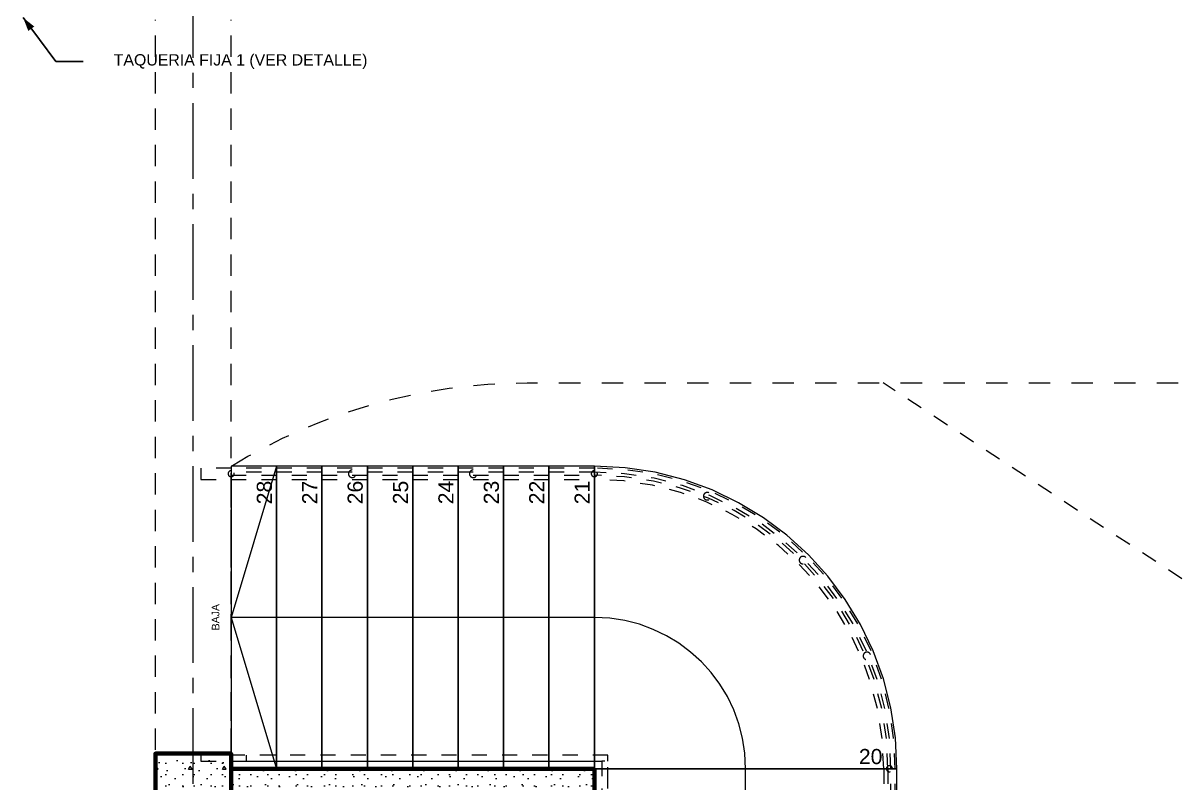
# Model space of a CAD drawing. Header units: inches. Extents: x -19 to 5698, y -728 to 92.
# Drawn here: x 22.19 to 29.81, y 24.66 to 29.68 of the extents above; entities that cross this region are included whole.
import ezdxf

# ---------------------------------------------------------------- set-up
doc = ezdxf.new("R2010")
doc.units = ezdxf.units.IN
doc.header["$MEASUREMENT"] = 0
doc.set_wipeout_variables(frame=1)
for name, pattern in [('ACAD_ISO04W100', [30, 24, -3, 0, -3]), ('Hidden Line', [0.195611, 0.141111, -0.0545]), ('Oculto', [0.15875, 0.105833, -0.052917]), ('Punto & Raya', [0.65, 0.5, -0.075, 0, -0.075]), ('Raya Pequeña', [0.141111, 0.070556, -0.070556]), ('Rayas', [0.282222, 0.141111, -0.141111]), ('Wipeout_Contour', [1, 0, -1])]:
    doc.linetypes.add(name, pattern=pattern)
doc.layers.get('0').update_dxf_attribs({"color": 61})
for name, color, linetype in [('02 _ ARQ _ ALB _ Ejes Generales', 251, 'Continuous'), ('02 _ ARQ _ ZON _ Espacio.3D', 7, 'Continuous'), ('08 _ STR _ EXT _ 06 Columnas', 7, 'Continuous'), ('08 _ STR _ EXT _ 07 Losa Aligerada', 7, 'Continuous'), ('08 _ STR _ EXT _ 09 Vigas', 251, 'Continuous'), ('08 _ STR _ EXT _ 11 Escaleras', 7, 'Continuous'), ('08 _ STR _ EXT _ 12 Ascensor', 7, 'Continuous'), ('Dibujo 2D - General', 7, 'Continuous'), ('Interior - Escaleras & Barandillas', 7, 'Continuous'), ('Notas - Etiquetas', 7, 'Continuous')]:
    doc.layers.add(name, color=color, linetype=linetype)
doc.styles.add('Estilo_Generado_3', font='arial.ttf')
doc.styles.add('Estilo_Generado_4', font='swisse.ttf')
doc.dimstyles.new('Estilo_Generado__8', dxfattribs={"dimtxt": 0.18, "dimasz": 0.0912, "dimexe": 0.18, "dimexo": 0.0625, "dimgap": 0, "dimtad": 0, "dimtih": 1, "dimtoh": 1, "dimdec": 4, "dimzin": 0, "dimdsep": 46, "dimcen": 0.09, "dimadec": 0, "dimazin": 0, "dimtfac": 1, "dimtdec": 4, "dimtmove": 0, "dimatfit": 3, "dimldrblk": 'ARROWHEAD_5', "dimfxl": 1, "dimtolj": 1, "dimtzin": 0, "dimarcsym": 0})
pattern_1 = [(0, (0, 0), (0, 0.3897114), [0.024375, -0.200625]), (0, (0.1125, 0.19486), (0, 0.3897114), [0.024375, -0.200625]), (60, (0, 0), (-0.3375, 0.1948557), [0.024375, -0.200625]), (60, (0.225, 0), (-0.3375, 0.1948557), [0.024375, -0.200625]), (120, (0.02437, 0), (0.3375, 0.1948557), [0.024375, -0.200625]), (120, (0.24938, 0), (0.3375, 0.1948557), [0.024375, -0.200625]), (0, (0, 0.0375), (0, 0.075), [0, -0.075, 0, -0.1125]), (45, (0.0375, 0.0375), (-0.05303301, 0.05303301), [0, -0.05625, 0, -0.09375])]

# ---------------------------------------------------------------- blocks, each defined once
blk = doc.blocks.new('ARROWHEAD_5')
at = {"linetype": 'Continuous', "lineweight": 0}
blk.add_hatch(color=0, dxfattribs=at).paths.add_polyline_path([(-1, 0.2679), (0, 0), (-1, -0.2679)])
at = {"color": 0, "linetype": 'Continuous', "lineweight": 0}
blk.add_line((0, 0), (-1, 0), dxfattribs=at)

msp = doc.modelspace()

# ---------------------------------------------------------------- linework, layer by layer
at = {"layer": '02 _ ARQ _ ALB _ Ejes Generales', "color": 251, "linetype": 'Punto & Raya', "lineweight": 13, "true_color": 0x636466}
msp.add_line((23.32, 3.05), (23.32, 44.9), dxfattribs=at)
at = {"layer": '02 _ ARQ _ ZON _ Espacio.3D', "color": 254, "linetype": 'Continuous', "lineweight": 0, "flags": 128}
msp.add_lwpolyline([(23.57, 22.25), (23.07, 22.25), (23.07, 22.7), (23.57, 22.7), (23.57, 24.4), (23.07, 24.4), (23.07, 24.85), (23.57, 24.85), (23.57, 24.75), (25.97, 24.75), (25.97, 22.35), (23.57, 22.35)], close=True, dxfattribs=at)
at = {"layer": '08 _ STR _ EXT _ 07 Losa Aligerada', "color": 7, "linetype": 'Rayas', "lineweight": 18, "flags": 128}
msp.add_lwpolyline([(25.5251, 19.8, -0.137981), (23.57, 20.35), (23.57, 22.3499), (23.57, 24.7499), (23.57, 26.75, -0.137981), (25.5251, 27.3), (39.32, 27.3, -1), (39.32, 19.8)], format="xyb", close=True, dxfattribs=at)
at = {"layer": '08 _ STR _ EXT _ 09 Vigas', "color": 251, "linetype": 'Hidden Line', "lineweight": 13, "true_color": 0x636466}
msp.add_line((23.07, 17.4), (23.07, 29.7), dxfattribs=at)
at = {"layer": 'Interior - Escaleras & Barandillas', "color": 161, "linetype": 'Raya Pequeña', "lineweight": 13}
for p, q in [((23.37, 26.7375), (23.37, 26.6625)), ((23.37, 24.84), (23.37, 24.8)), ((26.06, 24.8), (26.06, 24.84))]:
    msp.add_line(p, q, dxfattribs=at)
at = {"layer": 'Interior - Escaleras & Barandillas', "color": 161, "linetype": 'Raya Pequeña', "lineweight": 13, "flags": 128}
for points in [[(26.7258, 26.5747, 1), (26.7066, 26.5285, 1)], [(27.3665, 26.1465, 1), (27.3312, 26.1112, 1)], [(27.7946, 25.5058, 1), (27.7484, 25.4867, 1)]]:
    msp.add_lwpolyline(points, format="xyb", close=True, dxfattribs=at)

# ---------------------------------------------------------------- texts
at = {"layer": '08 _ STR _ EXT _ 11 Escaleras', "color": 161, "lineweight": 13, "insert": (23.4675, 25.6643), "char_height": 0.05, "attachment_point": 4, "rotation": 90, "style": 'Estilo_Generado_3'}
msp.add_mtext('\\A1;{\\pql;\\fArial|b0|i0|c0|p34;BAJA}', dxfattribs=at)
at = {"layer": 'Notas - Etiquetas', "color": 171, "linetype": 'Continuous', "lineweight": 13, "insert": (24.4706, 29.4248), "char_height": 0.075, "attachment_point": 6, "style": 'Estilo_Generado_4'}
msp.add_mtext('\\A1;{\\pqr;\\fSwis721 Ex BT|b0|i0|c0|p34;TAQUERIA FIJA 1 (VER DETALLE)\\fSwis721 Ex BT|b0|i0|c0|p34; }', dxfattribs=at)

# ---------------------------------------------------------------- leaders
at = {"layer": 'Notas - Etiquetas', "color": 144, "linetype": 'Continuous', "lineweight": 13, "annotation_type": 0, "has_hookline": 1, "hookline_direction": 0, "text_width": 1.8382}
msp.add_leader([(22.195, 29.715), (22.4106, 29.4248), (22.5918, 29.4248)], dimstyle='Estilo_Generado__8', dxfattribs=at)

# ---------------------------------------------------------------- next in the draw order: wipeouts: each hides what was drawn before it
at = {"color": 254, "linetype": 'Wipeout_Contour', "lineweight": 0, "ltscale": 146.023772}
msp.add_wipeout([(27.97, 24.75), (25.97, 24.75), (25.97, 24.45), (27.97, 24.45)], dxfattribs=at).dxf.layer = '08 _ STR _ EXT _ 11 Escaleras'

# ---------------------------------------------------------------- next in the draw order: linework, layer by layer
at = {"layer": '08 _ STR _ EXT _ 11 Escaleras', "color": 161, "linetype": 'ACAD_ISO04W100', "lineweight": 13}
for p, q in [((25.97, 26.75), (25.97, 24.75)), ((27.97, 24.75), (25.97, 24.75)), ((25.97, 24.75), (25.97, 24.45)), ((25.97, 24.75), (27.97, 24.75)), ((26.97, 22.35), (26.97, 24.75)), ((27.97, 24.45), (27.97, 24.75))]:
    msp.add_line(p, q, dxfattribs=at)
msp.add_arc((25.97, 24.75), 2, 0, 90, dxfattribs=at)
at = {"layer": 'Dibujo 2D - General', "color": 7, "linetype": 'Oculto', "lineweight": 13}
msp.add_line((39.32, 19.8), (27.8788, 27.3), dxfattribs=at)
at = {"layer": 'Interior - Escaleras & Barandillas', "color": 161, "linetype": 'Raya Pequeña', "lineweight": 13}
for p, q in [((26.06, 22.26), (26.06, 24.84)), ((26.02, 24.8), (26.02, 22.3)), ((27.8825, 24.75), (27.8825, 22.35)), ((27.9102, 24.75), (27.9102, 22.35)), ((27.9102, 24.75), (27.9102, 22.35)), ((27.9102, 24.75), (27.9102, 22.35)), ((27.9102, 24.75), (27.9102, 22.35)), ((27.9102, 24.75), (27.9102, 22.35)), ((27.9102, 24.75), (27.9102, 22.35)), ((27.9297, 22.35), (27.9297, 24.75)), ((27.9297, 22.35), (27.9297, 24.75)), ((27.9297, 22.35), (27.9297, 24.75)), ((27.9297, 22.35), (27.9297, 24.75)), ((27.9297, 22.35), (27.9297, 24.75)), ((27.9297, 22.35), (27.9297, 24.75)), ((27.9575, 22.35), (27.9575, 24.75))]:
    msp.add_line(p, q, dxfattribs=at)
at = {"layer": 'Interior - Escaleras & Barandillas', "color": 161, "linetype": 'Raya Pequeña', "lineweight": 13, "flags": 128}
msp.add_lwpolyline([(26.02, 22.26), (26.06, 22.26), (26.06, 24.8), (26.02, 24.8)], close=True, dxfattribs=at)
msp.add_lwpolyline([(27.94, 24.75, 1), (27.9, 24.75, 1)], format="xyb", close=True, dxfattribs=at)

# ---------------------------------------------------------------- next in the draw order: texts
at = {"layer": '08 _ STR _ EXT _ 11 Escaleras', "color": 7, "lineweight": 13, "insert": (27.7182, 24.8299), "char_height": 0.1, "attachment_point": 4, "style": 'Estilo_Generado_3'}
msp.add_mtext('\\A1;{\\pql;\\fArial|b0|i0|c0|p34;20}', dxfattribs=at)

# ---------------------------------------------------------------- next in the draw order: wipeouts: each hides what was drawn before it
at = {"color": 254, "linetype": 'Wipeout_Contour', "lineweight": 0, "ltscale": 145.872367}
msp.add_wipeout([(25.67, 26.75), (25.67, 24.75), (25.97, 24.75), (25.97, 26.75)], dxfattribs=at).dxf.layer = '08 _ STR _ EXT _ 11 Escaleras'

# ---------------------------------------------------------------- next in the draw order: hatches: boundary and pattern name
at = {"layer": '08 _ STR _ EXT _ 12 Ascensor', "linetype": 'Continuous', "lineweight": 9}
h = msp.add_hatch(dxfattribs=at)
h.set_pattern_fill('HORMIGÓN_EN_MASA_0002', color=250, style=0, pattern_type=2)
h.set_pattern_definition(pattern_1)
h.paths.add_polyline_path([(25.72, 24.5), (25.97, 24.75), (25.72, 24.75)])
h = msp.add_hatch(dxfattribs=at)
h.set_pattern_fill('HORMIGÓN_EN_MASA_0002', color=250, style=0, pattern_type=2)
h.set_pattern_definition(pattern_1)
h.paths.add_polyline_path([(25.72, 24.5), (25.97, 24.5), (25.97, 24.75)])

# ---------------------------------------------------------------- next in the draw order: linework, layer by layer
at = {"layer": '08 _ STR _ EXT _ 11 Escaleras', "color": 161, "linetype": 'ACAD_ISO04W100', "lineweight": 13}
for p, q in [((25.97, 26.75), (25.67, 26.75)), ((25.67, 26.75), (25.67, 24.75)), ((25.97, 24.75), (25.97, 26.75)), ((25.67, 24.75), (25.97, 24.75))]:
    msp.add_line(p, q, dxfattribs=at)
msp.add_arc((25.97, 24.75), 1, 0, 90, dxfattribs=at)
at = {"layer": '08 _ STR _ EXT _ 12 Ascensor', "color": 7, "linetype": 'Continuous', "lineweight": 80, "flags": 128}
for points in [[(25.97, 24.75), (25.72, 24.75)], [(25.97, 22.6), (25.97, 24.75)]]:
    msp.add_lwpolyline(points, dxfattribs=at)
at = {"layer": 'Interior - Escaleras & Barandillas', "color": 161, "linetype": 'Raya Pequeña', "lineweight": 13, "flags": 128}
msp.add_lwpolyline([(25.97, 26.72, 1), (25.97, 26.68, 1)], format="xyb", close=True, dxfattribs=at)
at = {"layer": 'Interior - Escaleras & Barandillas', "color": 161, "linetype": 'Raya Pequeña', "lineweight": 13}
for radius in [1.9875, 1.9598, 1.9598, 1.9598, 1.9598, 1.9598, 1.9598, 1.9403, 1.9403, 1.9403, 1.9403, 1.9403, 1.9403, 1.9125]:
    msp.add_arc((25.97, 24.75), radius, 0, 90, dxfattribs=at)

# ---------------------------------------------------------------- next in the draw order: texts
at = {"layer": '08 _ STR _ EXT _ 11 Escaleras', "color": 7, "lineweight": 13, "insert": (25.8893, 26.4982), "char_height": 0.1, "attachment_point": 4, "rotation": 90, "style": 'Estilo_Generado_3'}
msp.add_mtext('\\A1;{\\pql;\\fArial|b0|i0|c0|p34;21}', dxfattribs=at)

# ---------------------------------------------------------------- next in the draw order: wipeouts: each hides what was drawn before it
at = {"color": 254, "linetype": 'Wipeout_Contour', "lineweight": 0, "ltscale": 145.02491}
msp.add_wipeout([(25.67, 26.75), (25.37, 26.75), (25.37, 24.75), (25.67, 24.75)], dxfattribs=at).dxf.layer = '08 _ STR _ EXT _ 11 Escaleras'

# ---------------------------------------------------------------- next in the draw order: linework, layer by layer
at = {"layer": '08 _ STR _ EXT _ 11 Escaleras', "color": 161, "linetype": 'ACAD_ISO04W100', "lineweight": 13}
for p, q in [((25.67, 26.75), (25.37, 26.75)), ((25.37, 26.75), (25.37, 24.75)), ((25.67, 24.75), (25.67, 26.75)), ((25.37, 24.75), (25.67, 24.75))]:
    msp.add_line(p, q, dxfattribs=at)

# ---------------------------------------------------------------- next in the draw order: texts
at = {"layer": '08 _ STR _ EXT _ 11 Escaleras', "color": 7, "lineweight": 13, "insert": (25.5893, 26.4982), "char_height": 0.1, "attachment_point": 4, "rotation": 90, "style": 'Estilo_Generado_3'}
msp.add_mtext('\\A1;{\\pql;\\fArial|b0|i0|c0|p34;22}', dxfattribs=at)

# ---------------------------------------------------------------- next in the draw order: wipeouts: each hides what was drawn before it
at = {"color": 254, "linetype": 'Wipeout_Contour', "lineweight": 0, "ltscale": 144.18246}
msp.add_wipeout([(25.07, 26.75), (25.07, 24.75), (25.37, 24.75), (25.37, 26.75)], dxfattribs=at).dxf.layer = '08 _ STR _ EXT _ 11 Escaleras'

# ---------------------------------------------------------------- next in the draw order: linework, layer by layer
at = {"layer": '08 _ STR _ EXT _ 11 Escaleras', "color": 161, "linetype": 'ACAD_ISO04W100', "lineweight": 13}
for p, q in [((25.37, 26.75), (25.07, 26.75)), ((25.07, 26.75), (25.07, 24.75)), ((25.37, 24.75), (25.37, 26.75)), ((25.07, 24.75), (25.37, 24.75))]:
    msp.add_line(p, q, dxfattribs=at)
at = {"layer": 'Interior - Escaleras & Barandillas', "color": 161, "linetype": 'Raya Pequeña', "lineweight": 13, "flags": 128}
msp.add_lwpolyline([(25.17, 26.725, 1), (25.17, 26.675, 1)], format="xyb", close=True, dxfattribs=at)

# ---------------------------------------------------------------- next in the draw order: texts
at = {"layer": '08 _ STR _ EXT _ 11 Escaleras', "color": 7, "lineweight": 13, "insert": (25.2901, 26.4982), "char_height": 0.1, "attachment_point": 4, "rotation": 90, "style": 'Estilo_Generado_3'}
msp.add_mtext('\\A1;{\\pql;\\fArial|b0|i0|c0|p34;23}', dxfattribs=at)

# ---------------------------------------------------------------- next in the draw order: wipeouts: each hides what was drawn before it
at = {"color": 254, "linetype": 'Wipeout_Contour', "lineweight": 0, "ltscale": 143.345106}
msp.add_wipeout([(24.77, 26.75), (24.77, 24.75), (25.07, 24.75), (25.07, 26.75)], dxfattribs=at).dxf.layer = '08 _ STR _ EXT _ 11 Escaleras'

# ---------------------------------------------------------------- next in the draw order: linework, layer by layer
at = {"layer": '08 _ STR _ EXT _ 11 Escaleras', "color": 161, "linetype": 'ACAD_ISO04W100', "lineweight": 13}
for p, q in [((25.07, 26.75), (24.77, 26.75)), ((24.77, 26.75), (24.77, 24.75)), ((25.07, 24.75), (25.07, 26.75)), ((24.77, 24.75), (25.07, 24.75))]:
    msp.add_line(p, q, dxfattribs=at)

# ---------------------------------------------------------------- next in the draw order: texts
at = {"layer": '08 _ STR _ EXT _ 11 Escaleras', "color": 7, "lineweight": 13, "insert": (24.9893, 26.4982), "char_height": 0.1, "attachment_point": 4, "rotation": 90, "style": 'Estilo_Generado_3'}
msp.add_mtext('\\A1;{\\pql;\\fArial|b0|i0|c0|p34;24}', dxfattribs=at)

# ---------------------------------------------------------------- next in the draw order: wipeouts: each hides what was drawn before it
at = {"color": 254, "linetype": 'Wipeout_Contour', "lineweight": 0, "ltscale": 142.512937}
msp.add_wipeout([(24.47, 26.75), (24.47, 24.75), (24.77, 24.75), (24.77, 26.75)], dxfattribs=at).dxf.layer = '08 _ STR _ EXT _ 11 Escaleras'

# ---------------------------------------------------------------- next in the draw order: linework, layer by layer
at = {"layer": '08 _ STR _ EXT _ 11 Escaleras', "color": 161, "linetype": 'ACAD_ISO04W100', "lineweight": 13}
for p, q in [((24.77, 26.75), (24.47, 26.75)), ((24.47, 26.75), (24.47, 24.75)), ((24.77, 24.75), (24.77, 26.75)), ((24.47, 24.75), (24.77, 24.75))]:
    msp.add_line(p, q, dxfattribs=at)

# ---------------------------------------------------------------- next in the draw order: texts
at = {"layer": '08 _ STR _ EXT _ 11 Escaleras', "color": 7, "lineweight": 13, "insert": (24.6901, 26.4982), "char_height": 0.1, "attachment_point": 4, "rotation": 90, "style": 'Estilo_Generado_3'}
msp.add_mtext('\\A1;{\\pql;\\fArial|b0|i0|c0|p34;25}', dxfattribs=at)

# ---------------------------------------------------------------- next in the draw order: wipeouts: each hides what was drawn before it
at = {"color": 254, "linetype": 'Wipeout_Contour', "lineweight": 0, "ltscale": 141.686045}
msp.add_wipeout([(24.17, 26.75), (24.17, 24.75), (24.47, 24.75), (24.47, 26.75)], dxfattribs=at).dxf.layer = '08 _ STR _ EXT _ 11 Escaleras'

# ---------------------------------------------------------------- next in the draw order: linework, layer by layer
at = {"layer": '08 _ STR _ EXT _ 11 Escaleras', "color": 161, "linetype": 'ACAD_ISO04W100', "lineweight": 13}
for p, q in [((24.47, 26.75), (24.17, 26.75)), ((24.17, 26.75), (24.17, 24.75)), ((24.47, 24.75), (24.47, 26.75)), ((24.17, 24.75), (24.47, 24.75))]:
    msp.add_line(p, q, dxfattribs=at)
at = {"layer": 'Interior - Escaleras & Barandillas', "color": 161, "linetype": 'Raya Pequeña', "lineweight": 13, "flags": 128}
msp.add_lwpolyline([(24.37, 26.725, 1), (24.37, 26.675, 1)], format="xyb", close=True, dxfattribs=at)

# ---------------------------------------------------------------- next in the draw order: texts
at = {"layer": '08 _ STR _ EXT _ 11 Escaleras', "color": 7, "lineweight": 13, "insert": (24.3901, 26.4982), "char_height": 0.1, "attachment_point": 4, "rotation": 90, "style": 'Estilo_Generado_3'}
msp.add_mtext('\\A1;{\\pql;\\fArial|b0|i0|c0|p34;26}', dxfattribs=at)

# ---------------------------------------------------------------- next in the draw order: wipeouts: each hides what was drawn before it
at = {"color": 254, "linetype": 'Wipeout_Contour', "lineweight": 0, "ltscale": 140.864524}
msp.add_wipeout([(23.87, 26.75), (23.87, 24.75), (24.17, 24.75), (24.17, 26.75)], dxfattribs=at).dxf.layer = '08 _ STR _ EXT _ 11 Escaleras'

# ---------------------------------------------------------------- next in the draw order: linework, layer by layer
at = {"layer": '08 _ STR _ EXT _ 11 Escaleras', "color": 161, "linetype": 'ACAD_ISO04W100', "lineweight": 13}
for p, q in [((24.17, 26.75), (23.87, 26.75)), ((23.87, 26.75), (23.87, 24.75)), ((24.17, 24.75), (24.17, 26.75)), ((23.87, 24.75), (24.17, 24.75))]:
    msp.add_line(p, q, dxfattribs=at)

# ---------------------------------------------------------------- next in the draw order: texts
at = {"layer": '08 _ STR _ EXT _ 11 Escaleras', "color": 7, "lineweight": 13, "insert": (24.0893, 26.4982), "char_height": 0.1, "attachment_point": 4, "rotation": 90, "style": 'Estilo_Generado_3'}
msp.add_mtext('\\A1;{\\pql;\\fArial|b0|i0|c0|p34;27}', dxfattribs=at)

# ---------------------------------------------------------------- next in the draw order: wipeouts: each hides what was drawn before it
at = {"color": 254, "linetype": 'Wipeout_Contour', "lineweight": 0, "ltscale": 140.048468}
msp.add_wipeout([(23.57, 26.75), (23.57, 24.75), (23.87, 24.75), (23.87, 26.75)], dxfattribs=at).dxf.layer = '08 _ STR _ EXT _ 11 Escaleras'

# ---------------------------------------------------------------- next in the draw order: hatches: boundary and pattern name
at = {"layer": '08 _ STR _ EXT _ 06 Columnas', "linetype": 'Continuous', "lineweight": 9}
h = msp.add_hatch(dxfattribs=at)
h.set_pattern_fill('HORMIGÓN_EN_MASA_0002', style=0, pattern_type=2)
h.set_pattern_definition(pattern_1)
h.paths.add_polyline_path([(23.07, 24.4), (23.57, 24.4), (23.57, 24.85), (23.07, 24.85)])
at = {"layer": '08 _ STR _ EXT _ 12 Ascensor', "linetype": 'Continuous', "lineweight": 9}
h = msp.add_hatch(dxfattribs=at)
h.set_pattern_fill('HORMIGÓN_EN_MASA_0002', color=250, style=0, pattern_type=2)
h.set_pattern_definition(pattern_1)
h.paths.add_polyline_path([(25.72, 24.75), (23.57, 24.75), (23.57, 24.5), (25.72, 24.5)])

# ---------------------------------------------------------------- next in the draw order: linework, layer by layer
at = {"layer": '08 _ STR _ EXT _ 06 Columnas', "color": 7, "linetype": 'Continuous', "lineweight": 80, "flags": 128}
msp.add_lwpolyline([(23.07, 24.4), (23.57, 24.4), (23.57, 24.85), (23.07, 24.85)], close=True, dxfattribs=at)
at = {"layer": '08 _ STR _ EXT _ 09 Vigas', "color": 251, "linetype": 'Hidden Line', "lineweight": 13, "true_color": 0x636466}
msp.add_line((23.57, 17.4), (23.57, 29.7), dxfattribs=at)
at = {"layer": '08 _ STR _ EXT _ 11 Escaleras', "color": 161, "linetype": 'ACAD_ISO04W100', "lineweight": 13}
for p, q in [((23.87, 26.75), (23.57, 26.75)), ((23.57, 26.75), (23.57, 24.75)), ((23.87, 26.75), (23.57, 25.75)), ((23.87, 24.75), (23.87, 26.75)), ((23.87, 25.75), (23.57, 25.75)), ((23.57, 25.75), (23.87, 24.75)), ((25.97, 25.75), (23.87, 25.75)), ((23.57, 24.75), (23.87, 24.75))]:
    msp.add_line(p, q, dxfattribs=at)
at = {"layer": '08 _ STR _ EXT _ 12 Ascensor', "color": 7, "linetype": 'Continuous', "lineweight": 80, "flags": 128}
for points in [[(25.72, 24.75), (23.57, 24.75)], [(23.57, 24.75), (23.57, 24.5)]]:
    msp.add_lwpolyline(points, dxfattribs=at)
at = {"layer": 'Interior - Escaleras & Barandillas', "color": 161, "linetype": 'Raya Pequeña', "lineweight": 13}
for p, q in [((23.57, 26.7375), (23.37, 26.7375)), ((25.97, 26.7375), (23.57, 26.7375)), ((25.97, 26.7098), (23.57, 26.7098)), ((23.57, 26.7098), (23.57, 26.6903)), ((25.97, 26.7098), (23.57, 26.7098)), ((23.57, 26.7098), (23.57, 26.6903)), ((25.97, 26.7098), (23.57, 26.7098)), ((23.57, 26.7098), (23.57, 26.6903)), ((25.97, 26.7098), (23.57, 26.7098)), ((23.57, 26.7098), (23.57, 26.6903)), ((25.97, 26.7098), (23.57, 26.7098)), ((23.57, 26.7098), (23.57, 26.6903)), ((25.97, 26.7098), (23.57, 26.7098)), ((23.57, 26.7098), (23.57, 26.6903)), ((23.57, 26.6903), (25.97, 26.6903)), ((23.57, 26.6903), (25.97, 26.6903)), ((23.57, 26.6903), (25.97, 26.6903)), ((23.57, 26.6903), (25.97, 26.6903)), ((23.57, 26.6903), (25.97, 26.6903)), ((23.57, 26.6903), (25.97, 26.6903)), ((23.37, 26.6625), (23.57, 26.6625)), ((23.57, 26.6625), (25.97, 26.6625)), ((23.57, 24.84), (23.37, 24.84)), ((26.06, 24.84), (23.57, 24.84)), ((23.87, 24.84), (23.67, 24.84)), ((23.67, 24.84), (23.67, 24.8)), ((26.06, 24.84), (23.87, 24.84)), ((23.37, 24.8), (23.57, 24.8)), ((23.57, 24.8), (26.02, 24.8)), ((23.67, 24.8), (23.87, 24.8)), ((23.87, 24.8), (26.06, 24.8))]:
    msp.add_line(p, q, dxfattribs=at)
at = {"layer": 'Interior - Escaleras & Barandillas', "color": 161, "linetype": 'Raya Pequeña', "lineweight": 13, "flags": 128}
msp.add_lwpolyline([(23.57, 26.72, 1), (23.57, 26.68, 1)], format="xyb", close=True, dxfattribs=at)

# ---------------------------------------------------------------- next in the draw order: texts
at = {"layer": '08 _ STR _ EXT _ 11 Escaleras', "color": 7, "lineweight": 13, "insert": (23.7901, 26.4982), "char_height": 0.1, "attachment_point": 4, "rotation": 90, "style": 'Estilo_Generado_3'}
msp.add_mtext('\\A1;{\\pql;\\fArial|b0|i0|c0|p34;28}', dxfattribs=at)

doc.saveas('drawing.dxf')
